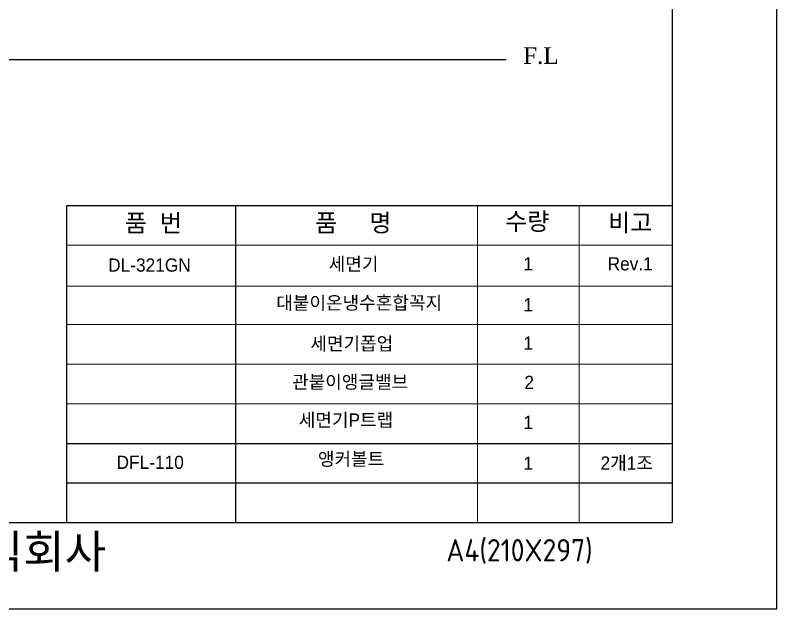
# Model space of a CAD drawing. Header units: millimetres. Extents: x 9101 to 11526, y -274 to 3156.
# Drawn here: x 10374 to 11526, y -274 to 624 of the extents above; entities that cross this region are included whole.
import ezdxf

# ---------------------------------------------------------------- set-up
doc = ezdxf.new("R2010")
doc.units = ezdxf.units.MM
doc.header["$LTSCALE"] = 0.2
doc.layers.add('DIM', color=3, linetype='Continuous', lineweight=15)
doc.layers.add('YA', color=7, linetype='Continuous')
doc.styles.get("Standard").update_dxf_attribs({"font": 'ISOCP.SHX', "bigfont": 'WHGTXT.SHX'})
doc.styles.add('STYLE2', font='dutch.ttf', dxfattribs={"height": 25})
doc.styles.add('스타일1', font='txt.shx', dxfattribs={"bigfont": 'ghs.shx'})

msp = doc.modelspace()

# ---------------------------------------------------------------- linework, layer by layer
msp.add_line((9580, 557), (11116.9, 557, 0))
at = {"layer": 'DIM', "color": 0}
for p, q in [((11073.1, 336), (11073.1, -144)), ((11227.1, 336), (11227.1, -144)), ((10451.6, 276), (11368.1, 276)), ((10451.6, 214.2), (11368.1, 214.2)), ((10451.6, 156), (11368.1, 156)), ((10451.6, 96), (11368.1, 96)), ((10451.6, 36), (11368.1, 36))]:
    msp.add_line(p, q, dxfattribs=at)
at = {"layer": 'YA', "color": 7}
for p, q in [((11368.1, 3036), (11368.1, -144)), ((10451.6, 336), (11368.1, 336)), ((10451.6, -144), (10451.6, 336)), ((10707.6, -144), (10707.6, 336)), ((10451.6, -24), (11368.1, -24)), ((10451.6, -84), (11368.1, -84)), ((9292.1, -144), (11368.1, -144))]:
    msp.add_line(p, q, dxfattribs=at)
at = {"layer": 'YA', "color": 0}
msp.add_lwpolyline([(9100.8, -274.5), (11526.3, -274.5), (11526.3, 3155.9), (9100.8, 3155.9)], close=True, dxfattribs=at)

# ---------------------------------------------------------------- texts
at = {"layer": 'DIM', "color": 0, "attachment_point": 1}
for s, insert, char_height, width, style in [('F.L', (11142.5, 575.5), 25, 67.266, 'STYLE2'), ('{\\fGulim|b0|i0|c129|p50;DL-321GN}', (10514.2, 255.9), 20, 17, '스타일1'), ('{\\fGulim|b0|i0|c129|p50;세면기}', (10848, 257.4), 20, 147, '스타일1'), ('{\\fGulim|b0|i0|c129|p50;대붙이온냉수혼합꼭지}', (10768.7, 198.7), 20, 290, '스타일1'), ('{\\fGulim|b0|i0|c129|p50;세면기폽업}', (10820.2, 137), 20, 315, '스타일1'), ('{\\fGulim|b0|i0|c129|p50;관붙이앵글밸브}', (10792.6, 79), 20, 212, '스타일1'), ('{\\fGulim|b0|i0|c129|p50;세면기P트랩}', (10802.7, 21.3), 20, 212, '스타일1'), ('{\\fGulim|b0|i0|c129|p50;DFL-110}', (10526.9, -42.7), 20, 147, '스타일1'), ('{\\fGulim|b0|i0|c129|p50;앵커볼트}', (10831.7, -37.7), 20, 212, '스타일1'), ('{\\fGulim|b0|i0|c129|p50;2개1조}', (11259.5, -43.8), 20, 212, '스타일1'), ('{\\fGulim|b0|i0|c129|p50;       대림통상주식회사\\P}', (9882.1, -162.8), 50, 1090, '스타일1')]:
    msp.add_mtext(s, dxfattribs=dict(at, insert=insert, char_height=char_height, width=width, style=style))
at = {"layer": 'DIM', "color": 0, "attachment_point": 1, "style": '스타일1'}
for s, insert, char_height in [('{\\fGulim|b0|i0|c129|p50;품  번}', (10539.4, 323), 26.746), ('{\\fGulim|b0|i0|c129|p50;품     명}', (10827.4, 323.2), 26.746), ('{\\fGulim|b0|i0|c129|p50;수량}', (11114.9, 325.4), 26.746), ('{\\fGulim|b0|i0|c129|p50;비고}', (11270.9, 323.5), 26.746), ('{\\fGulim|b0|i0|c129|p50;1\\P}', (11142.8, 257.8), 20), ('{\\fGulim|b0|i0|c129|p50;Rev.1\\P}', (11270.2, 257.8), 20), ('{\\fGulim|b0|i0|c129|p50;1\\P}', (11142.8, 195.9), 20), ('{\\fGulim|b0|i0|c129|p50;1\\P}', (11142.8, 137.8), 20), ('{\\fGulim|b0|i0|c129|p50;2\\P}', (11144.2, 78.3), 20), ('{\\fGulim|b0|i0|c129|p50;1\\P}', (11142.8, 17.8), 20), ('{\\fGulim|b0|i0|c129|p50;1\\P}', (11142.8, -44.1), 20)]:
    msp.add_mtext(s, dxfattribs=dict(at, insert=insert, char_height=char_height))
at = {"layer": 'YA', "color": 7}
msp.add_text('A4(210X297)', height=33.819, dxfattribs=at).set_placement((11026.1, -202.8))

doc.saveas('drawing.dxf')
